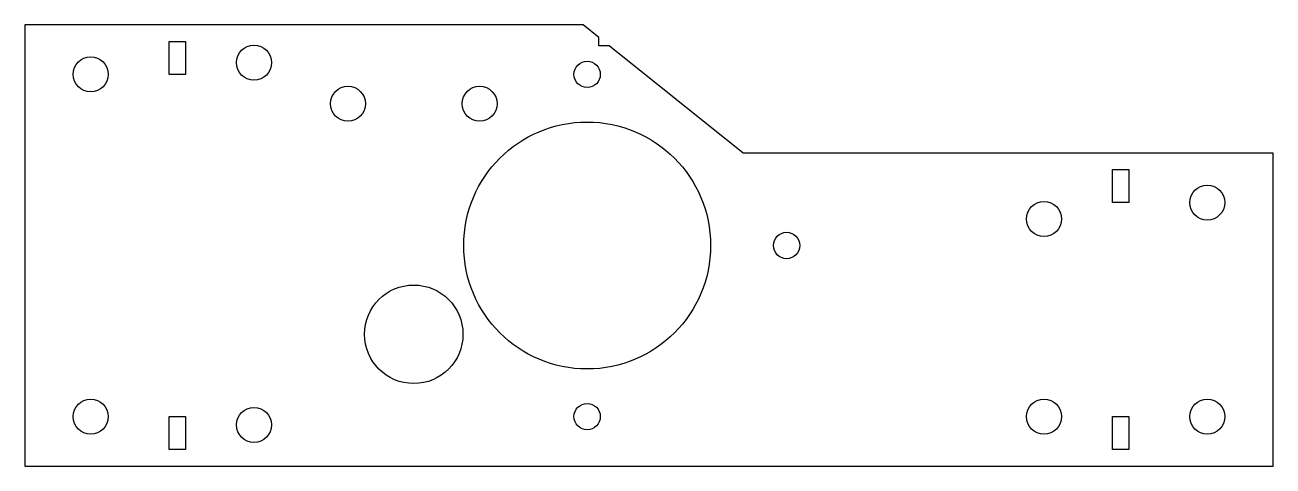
# Model space of a CAD drawing. Header units: inches. Extents: x 0 to 9.48, y 0 to 3.35.
import ezdxf

# ---------------------------------------------------------------- set-up
doc = ezdxf.new("R2010")
doc.units = ezdxf.units.IN
doc.header["$MEASUREMENT"] = 0

msp = doc.modelspace()

# ---------------------------------------------------------------- linework, layer by layer
for points in [[(4.2399, 3.3484), (0, 3.3484), (0, 0), (9.4816, 0), (9.4816, 2.375), (5.4573, 2.375), (4.4383, 3.1899), (4.3601, 3.1899), (4.3601, 3.2524)], [(1.095, 2.9734), (1.095, 3.2234), (1.22, 3.2234), (1.22, 2.9734)], [(8.2616, 2), (8.2616, 2.25), (8.3866, 2.25), (8.3866, 2)], [(1.22, 0.375), (1.22, 0.125), (1.095, 0.125), (1.095, 0.375)], [(8.3866, 0.375), (8.3866, 0.125), (8.2616, 0.125), (8.2616, 0.375)]]:
    msp.add_lwpolyline(points, close=True)
for centre, radius in [((1.7399, 3.0625), 0.133), ((0.5, 2.9734), 0.133), ((4.2709, 2.9734), 0.1), ((2.4535, 2.75), 0.133), ((3.4535, 2.75), 0.133), ((4.2709, 1.6742), 0.9375), ((8.9816, 2), 0.133), ((7.7416, 1.875), 0.133), ((5.7863, 1.6742), 0.1), ((2.9535, 1), 0.374), ((0.5, 0.375), 0.133), ((4.2709, 0.375), 0.1), ((7.7416, 0.375), 0.133), ((8.9816, 0.375), 0.133), ((1.7399, 0.3125), 0.133)]:
    msp.add_circle(centre, radius)

doc.saveas('drawing.dxf')
